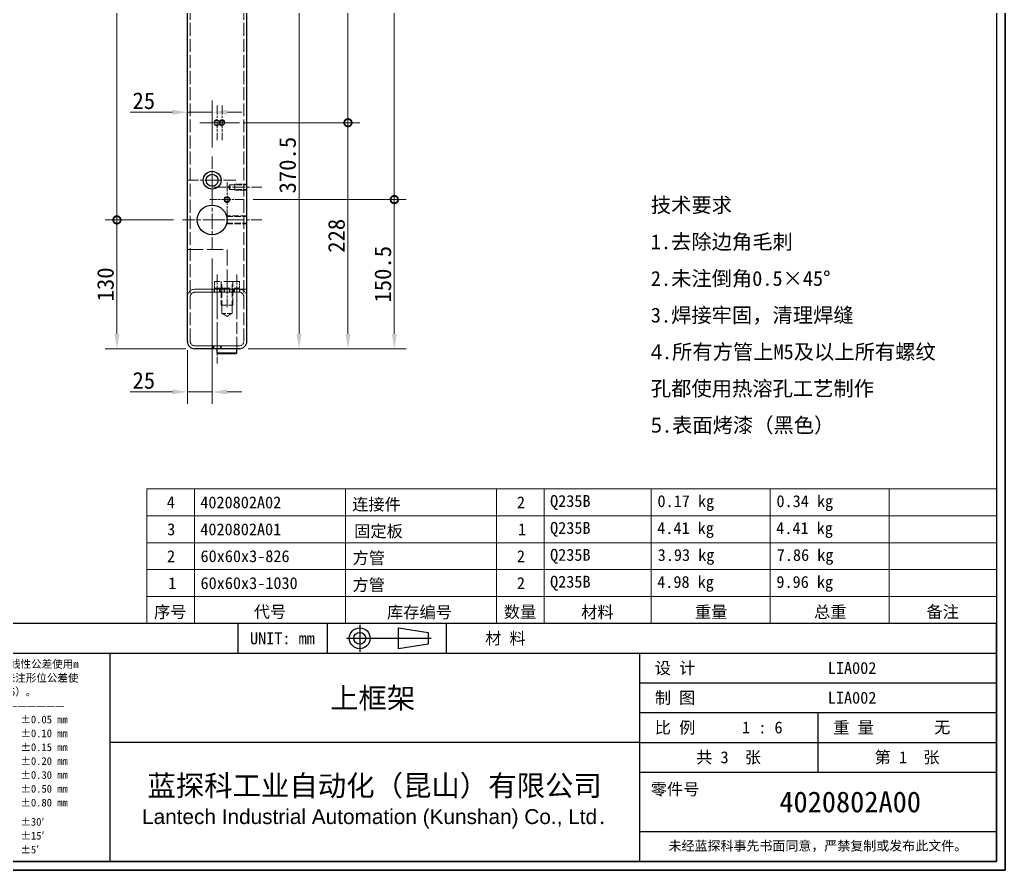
# Model space of a CAD drawing. Header units: millimetres. Extents: x 36 to 2487, y 33 to 1749.
# Drawn here: x 1493 to 2487, y 33 to 891 of the extents above; entities that cross this region are included whole.
import ezdxf
from ezdxf.enums import TextEntityAlignment as Align

# ---------------------------------------------------------------- set-up
doc = ezdxf.new("R2010")
doc.units = ezdxf.units.MM
doc.header["$LTSCALE"] = 6
doc.linetypes.add('CHAIN', pattern=[0.3543, 0.2362, -0.0295, 0.0591, -0.0295])
doc.linetypes.add('DASHED', pattern=[0.2067, 0.1654, -0.0413])
for name, color, linetype, lineweight in [('1', 7, 'Continuous', 18), ('可见 (ISO)', 7, 'Continuous', 25), ('可见窄的 (ISO)', 7, 'Continuous', 18), ('图框 (ISO)', 7, 'Continuous', 35), ('标题 (ISO)', 7, 'Continuous', 25)]:
    doc.layers.add(name, color=color, linetype=linetype, lineweight=lineweight)
for name, color, linetype, lineweight, true_color in [('中心标记 (ISO)', 1, 'CHAIN', 18, 0xff0000), ('中心线 (ISO)', 1, 'CHAIN', 18, 0xff0000), ('尺寸 (ISO)', 7, 'Continuous', 18, 0x008000), ('符号 (ISO)', 7, 'Continuous', 18, 0x008000), ('隐藏 (ISO)', 5, 'DASHED', 18, 0x0000ff)]:
    doc.layers.add(name, color=color, linetype=linetype, lineweight=lineweight, true_color=true_color)
doc.styles.add('文本样式164', font='SimSun.ttf')
doc.styles.add('文本样式165', font='SimSun.ttf')
doc.styles.add('文本样式74', font='SimSun.ttf')
doc.styles.add('最新国标', font='simfang.ttf')
doc.styles.add('注释文本 (ISO)', font='simfang.ttf')
doc.dimstyles.new('默认 (GB)', dxfattribs={"dimscale": 6, "dimtxt": 2.8, "dimasz": 2.5, "dimexe": 2, "dimexo": 1.5, "dimgap": 0.5, "dimtad": 1, "dimtoh": 1, "dimdsep": 46, "dimtxsty": '最新国标', "dimcen": 0.09, "dimdle": 10, "dimclrd": 256, "dimclre": 256, "dimclrt": 256, "dimaunit": 1, "dimadec": 3, "dimazin": 2, "dimtfac": 0.535714, "dimtmove": 0, "dimatfit": 3, "dimfxl": 0, "dimtolj": 1, "dimtzin": 0, "dimlwd": -1, "dimlwe": -1, "dimarcsym": 0})

# ---------------------------------------------------------------- blocks, each defined once
blk = doc.blocks.new('图框 最新国标')
at = {"layer": '图框 (ISO)', "color": 7, "linetype": 'Continuous', "lineweight": 25}
for p, q in [((413, 290), (413, 7)), ((413, 290), (413, 7)), ((413, 7), (6, 7)), ((413, 7), (18, 7))]:
    blk.add_line(p, q, dxfattribs=at)
at = {"layer": '图框 (ISO)'}
for p, q in [((414.5, 291.5), (414.5, 5.5)), ((414.5, 5.5), (6, 5.5))]:
    blk.add_line(p, q, dxfattribs=at)
at = {"layer": '图框 (ISO)', "style": '文本样式74'}
blk.add_attdef('零件代号_001', (44.41, 287.25), '', height=2.5, rotation=180, dxfattribs=at)
blk = doc.blocks.new('标题栏 最新国标')
at = {"layer": '标题 (ISO)'}
for p, q in [((381.98, -183.84), (196.98, -183.84)), ((254.48, -183.84), (254.48, -188.84)), ((269.48, -183.84), (269.48, -188.84)), ((289.48, -183.84), (289.48, -188.84)), ((381.98, -223.84), (381.98, -183.84)), ((383.48, -183.84), (383.48, -225.34)), ((281.48, -188.09), (281.48, -184.59)), ((281.48, -184.59), (286.48, -185.34)), ((286.48, -185.34), (286.48, -187.34)), ((286.48, -187.34), (281.48, -188.09)), ((196.98, -188.84), (381.98, -188.84)), ((232.98, -188.84), (232.98, -223.84)), ((321.98, -188.84), (321.98, -223.84)), ((321.98, -193.84), (381.98, -193.84)), ((321.98, -198.84), (381.98, -198.84)), ((351.98, -198.84), (351.98, -208.84)), ((321.98, -203.84), (232.98, -203.84)), ((321.98, -203.84), (381.98, -203.84)), ((321.98, -208.84), (381.98, -208.84)), ((321.98, -218.84), (381.98, -218.84)), ((196.98, -223.84), (381.98, -223.84)), ((383.48, -225.34), (196.98, -225.34))]:
    blk.add_line(p, q, dxfattribs=at)
at = {"layer": '标题 (ISO)', "linetype": 'CHAIN', "ltscale": 5.000333}
blk.add_line((274.98, -184.09), (274.98, -188.59), dxfattribs=at)
at = {"layer": '标题 (ISO)', "linetype": 'CHAIN', "ltscale": 15.834605}
blk.add_line((272.73, -186.34), (286.98, -186.34), dxfattribs=at)
at = {"layer": '标题 (ISO)'}
for radius in [1.75, 1]:
    blk.add_circle((274.98, -186.34), radius, dxfattribs=at)
at = {"layer": '1', "style": '文本样式164'}
for s, p in [('UNIT: mm', (261.98, -186.34)), ('材 料', (299.48, -186.34)), ('设 计', (327.98, -191.34)), ('制 图', (327.98, -196.34)), ('比 例', (327.98, -201.34)), ('重 量', (357.98, -201.34)), ('共 3  张', (336.98, -206.34)), ('第 1  张', (366.98, -206.34))]:
    blk.add_text(s, height=2, dxfattribs=at).set_placement(p, align=Align.MIDDLE_CENTER)
at = {"layer": '标题 (ISO)', "char_height": 2, "style": '注释文本 (ISO)'}
for s, insert, attachment_point, line_spacing_factor in [('{\\fSimSun|b0|i0|c134|p2;\\H0.65x;      未注公差角度及线性公差使用m\\P（GB/T1804-2000），未注形位公差使\\P用K级（GB/T 1184-1996）。\\P—————————————————\\P             6以下    ±0.05 mm\\P     6 ～   30以下    ±0.10 mm\\P    30 ～  120以下    ±0.15 mm\\P   120 ～  400以下    ±0.20 mm\\P   400 ～ 1000以下    ±0.30 mm\\P  1000 ～ 2000以下    ±0.50 mm\\P          2000以上    ±0.80 mm\\P\\H0.38462x;\\P\\H2.6x;           300以下    ±30′\\P   300 ～ 1000以下    ±15′\\P          1000以上    ±5′}', (198.48, -206.34), 4, 1.075116), ('{\\fMicrosoft YaHei|b0|i0|c134|p34;\\H1.75x;蓝探科工业自动化（昆山）有限公司\\P\\fArial|b0|i0|c0|p34;\\H0.71429x;Lantech Industrial Automation (Kunshan) Co., Ltd\\fFangSong|b0|i0|c134|p49;.\\H1.15195x; }', (277.48, -213.84), 5, 0.978695)]:
    blk.add_mtext(s, dxfattribs=dict(at, insert=insert, attachment_point=attachment_point, line_spacing_factor=line_spacing_factor))
at = {"layer": '标题 (ISO)', "attachment_point": 5, "style": '注释文本 (ISO)'}
for s, insert, char_height in [('\\fFangSong|b0|i0;零件号', (327.98, -211.84), 2), ('\\fSimSun|b0|i0;{\\H1.6000;未经蓝探科事先书面同意，严禁复制或发布此文件。}', (351.98, -221.34), 1.6)]:
    blk.add_mtext(s, dxfattribs=dict(at, insert=insert, char_height=char_height))
at = {"layer": '标题 (ISO)', "style": '注释文本 (ISO)'}
blk.add_attdef('材料', text='', height=2, dxfattribs=at).set_placement((324.48, -186.34), align=Align.MIDDLE_CENTER)
at = {"layer": '标题 (ISO)'}
for tag, p, height, style in [('设计人_001', (353.65, -192.33), 2, '注释文本 (ISO)'), ('库存编号_001', (269.99, -198.14), 3.5, '文本样式165'), ('设计人_001', (353.65, -197.33), 2, '注释文本 (ISO)'), ('视图比例_001', (339.25, -202.33), 2, '注释文本 (ISO)'), ('质量\\P3;_001', (371.53, -202.3), 2, '注释文本 (ISO)'), ('零件代号_001', (345.51, -215.59), 3.5, '文本样式165')]:
    blk.add_attdef(tag, p, '', height=height, dxfattribs=dict(at, style=style))
blk = doc.blocks.new('明细栏')
at = {"layer": '符号 (ISO)'}
for p, q in [((413, 69.63), (270.2, 69.63)), ((270.2, 69.63), (270.2, 51.53)), ((278.2, 69.63), (278.2, 51.53)), ((303.6, 69.63), (303.6, 51.53)), ((329, 69.63), (329, 51.53)), ((337, 69.63), (337, 51.53)), ((355, 69.63), (355, 51.53)), ((375, 69.63), (375, 51.53)), ((395, 69.63), (395, 51.53)), ((413, 69.63), (413, 51.53)), ((413, 65.1), (270.2, 65.1)), ((413, 60.58), (270.2, 60.58)), ((413, 56.05), (270.2, 56.05)), ((413, 51.53), (270.2, 51.53)), ((270.2, 47), (270.2, 51.53)), ((278.2, 47), (278.2, 51.53)), ((303.6, 47), (303.6, 51.53)), ((329, 47), (329, 51.53)), ((337, 47), (337, 51.53)), ((355, 47), (355, 51.53)), ((375, 47), (375, 51.53)), ((395, 47), (395, 51.53)), ((413, 47), (413, 51.53)), ((413, 47), (270.2, 47))]:
    blk.add_line(p, q, dxfattribs=at)
at = {"layer": '符号 (ISO)', "char_height": 2, "attachment_point": 7, "style": '注释文本 (ISO)'}
for s, insert in [('4', (273.55, 66.35)), ('4020802A02', (279.2, 66.32)), ('连接件', (304.73, 65.8)), ('2', (332.41, 66.35)), ('Q235B', (337.99, 66.08)), ('0.17 kg', (356.04, 65.9)), ('0.34 kg', (376.04, 65.9)), ('3', (273.63, 61.8)), ('4020802A01', (279.2, 61.79)), ('固定板', (305.06, 61.28)), ('1', (332.61, 61.82)), ('Q235B', (337.99, 61.56)), ('4.41 kg', (356, 61.37)), ('4.41 kg', (376, 61.37)), ('2', (273.61, 57.3)), ('60x60x3-826', (279.24, 57.28)), ('方管', (304.79, 56.78)), ('2', (332.41, 57.3)), ('Q235B', (337.99, 57.03)), ('3.93 kg', (356.08, 56.85)), ('7.86 kg', (376.09, 56.85)), ('1', (273.81, 52.77)), ('60x60x3-1030', (279.24, 52.75)), ('方管', (304.79, 52.26)), ('2', (332.41, 52.78)), ('Q235B', (337.99, 52.51)), ('4.98 kg', (356, 52.32)), ('9.96 kg', (376.03, 52.32)), ('序号', (271.42, 47.71)), ('代号', (288.19, 47.73)), ('库存编号', (310.58, 47.66)), ('数量', (330.21, 47.72)), ('材料', (343.21, 47.68)), ('重量', (362.33, 47.78)), ('总重', (382.36, 47.75)), ('备注', (401.25, 47.74))]:
    blk.add_mtext(s, dxfattribs=dict(at, insert=insert))
blk = doc.blocks.new('_DotSmall')
at = {"color": 0, "linetype": 'ByBlock', "const_width": 0.5}
blk.add_lwpolyline([(-0.0625, 0, 1), (0.0625, 0, 1)], format="xyb", close=True, dxfattribs=at)
blk = doc.blocks.new('*D21')
at = {"layer": 'Defpoints', "color": 0, "transparency": 16777216}
for p in [(1591.13, 689.05), (1657.13, 689.05), (1669.63, 559.05)]:
    blk.add_point(p, dxfattribs=at)
at = {"layer": '尺寸 (ISO)', "color": 116, "true_color": 0x00803f, "transparency": 16777216}
for p, q in [((1648.13, 689.05), (1579.13, 689.05)), ((1591.13, 574.05), (1591.13, 689.05)), ((1660.63, 559.05), (1579.13, 559.05))]:
    blk.add_line(p, q, dxfattribs=at)
blk.add_solid([(1588.63, 574.05), (1593.63, 574.05), (1591.13, 559.05)], dxfattribs=at)
at = {"layer": '尺寸 (ISO)', "color": 116, "true_color": 0x00803f, "transparency": 16777216, "xscale": 15, "yscale": 15, "zscale": 15, "rotation": 90}
blk.add_blockref('_DotSmall', (1591.13, 689.05), dxfattribs=at)
at = {"layer": '尺寸 (ISO)', "transparency": 16777216, "insert": (1579.63, 623.99), "char_height": 16.8, "attachment_point": 5, "rotation": 90, "style": '最新国标'}
blk.add_mtext('\\A1;130', dxfattribs=at)
blk = doc.blocks.new('*D22')
at = {"layer": 'Defpoints', "color": 0, "transparency": 16777216}
for p in [(1591.13, 1255.05), (1657.13, 1255.05), (1657.13, 689.05)]:
    blk.add_point(p, dxfattribs=at)
at = {"layer": '尺寸 (ISO)', "color": 116, "true_color": 0x00803f, "transparency": 16777216}
for p, q in [((1648.13, 1255.05), (1579.13, 1255.05)), ((1591.13, 689.05), (1591.13, 1240.05)), ((1648.13, 689.05), (1579.13, 689.05))]:
    blk.add_line(p, q, dxfattribs=at)
blk.add_solid([(1588.63, 1240.05), (1593.63, 1240.05), (1591.13, 1255.05)], dxfattribs=at)
at = {"layer": '尺寸 (ISO)', "color": 116, "true_color": 0x00803f, "transparency": 16777216, "xscale": 15, "yscale": 15, "zscale": 15, "rotation": 270}
blk.add_blockref('_DotSmall', (1591.13, 689.05), dxfattribs=at)
at = {"layer": '尺寸 (ISO)', "transparency": 16777216, "insert": (1579.63, 972.11), "char_height": 16.8, "attachment_point": 5, "rotation": 90, "style": '最新国标'}
blk.add_mtext('\\A1;566', dxfattribs=at)
blk = doc.blocks.new('*D23')
at = {"layer": 'Defpoints', "color": 0, "transparency": 16777216}
for p in [(1719.59, 709.55), (1870.86, 709.55), (1714.63, 559.05)]:
    blk.add_point(p, dxfattribs=at)
at = {"layer": '尺寸 (ISO)', "color": 116, "true_color": 0x00803f, "transparency": 16777216}
for p, q in [((1728.59, 709.55), (1882.86, 709.55)), ((1870.86, 574.05), (1870.86, 709.55)), ((1723.63, 559.05), (1882.86, 559.05))]:
    blk.add_line(p, q, dxfattribs=at)
blk.add_solid([(1868.36, 574.05), (1873.36, 574.05), (1870.86, 559.05)], dxfattribs=at)
at = {"layer": '尺寸 (ISO)', "color": 116, "true_color": 0x00803f, "transparency": 16777216, "xscale": 15, "yscale": 15, "zscale": 15, "rotation": 90}
blk.add_blockref('_DotSmall', (1870.86, 709.55), dxfattribs=at)
at = {"layer": '尺寸 (ISO)', "transparency": 16777216, "insert": (1859.32, 634.24), "char_height": 16.8, "attachment_point": 5, "rotation": 90, "style": '最新国标'}
blk.add_mtext('\\A1;150.5', dxfattribs=at)
blk = doc.blocks.new('*D24')
at = {"layer": 'Defpoints', "color": 0, "transparency": 16777216}
for p in [(1719.59, 1234.55), (1870.86, 1234.55), (1719.59, 709.55)]:
    blk.add_point(p, dxfattribs=at)
at = {"layer": '尺寸 (ISO)', "color": 116, "true_color": 0x00803f, "transparency": 16777216}
for p, q in [((1728.59, 1234.55), (1882.86, 1234.55)), ((1870.86, 709.55), (1870.86, 1219.55)), ((1728.59, 709.55), (1882.86, 709.55))]:
    blk.add_line(p, q, dxfattribs=at)
blk.add_solid([(1868.36, 1219.55), (1873.36, 1219.55), (1870.86, 1234.55)], dxfattribs=at)
at = {"layer": '尺寸 (ISO)', "color": 116, "true_color": 0x00803f, "transparency": 16777216, "xscale": 15, "yscale": 15, "zscale": 15, "rotation": 270}
blk.add_blockref('_DotSmall', (1870.86, 709.55), dxfattribs=at)
at = {"layer": '尺寸 (ISO)', "transparency": 16777216, "insert": (1859.37, 972.11), "char_height": 16.8, "attachment_point": 5, "rotation": 90, "style": '最新国标'}
blk.add_mtext('\\A1;525', dxfattribs=at)
blk = doc.blocks.new('*D25')
at = {"layer": 'Defpoints', "color": 0, "transparency": 16777216}
for p in [(1709.59, 787.05), (1824.13, 787.05), (1714.63, 559.05)]:
    blk.add_point(p, dxfattribs=at)
at = {"layer": '尺寸 (ISO)', "color": 116, "true_color": 0x00803f, "transparency": 16777216}
for p, q in [((1718.59, 787.05), (1836.13, 787.05)), ((1824.13, 574.05), (1824.13, 787.05)), ((1723.63, 559.05), (1836.13, 559.05))]:
    blk.add_line(p, q, dxfattribs=at)
blk.add_solid([(1821.63, 574.05), (1826.63, 574.05), (1824.13, 559.05)], dxfattribs=at)
at = {"layer": '尺寸 (ISO)', "color": 116, "true_color": 0x00803f, "transparency": 16777216, "xscale": 15, "yscale": 15, "zscale": 15, "rotation": 90}
blk.add_blockref('_DotSmall', (1824.13, 787.05), dxfattribs=at)
at = {"layer": '尺寸 (ISO)', "transparency": 16777216, "insert": (1812.63, 672.99), "char_height": 16.8, "attachment_point": 5, "rotation": 90, "style": '最新国标'}
blk.add_mtext('\\A1;228', dxfattribs=at)
blk = doc.blocks.new('*D26')
at = {"layer": 'Defpoints', "color": 0, "transparency": 16777216}
for p in [(1714.59, 1157.05), (1824.13, 1157.05), (1709.59, 787.05)]:
    blk.add_point(p, dxfattribs=at)
at = {"layer": '尺寸 (ISO)', "color": 116, "true_color": 0x00803f, "transparency": 16777216}
for p, q in [((1723.59, 1157.05), (1836.13, 1157.05)), ((1824.13, 787.05), (1824.13, 1142.05)), ((1718.59, 787.05), (1836.13, 787.05))]:
    blk.add_line(p, q, dxfattribs=at)
blk.add_solid([(1821.63, 1142.05), (1826.63, 1142.05), (1824.13, 1157.05)], dxfattribs=at)
at = {"layer": '尺寸 (ISO)', "color": 116, "true_color": 0x00803f, "transparency": 16777216, "xscale": 15, "yscale": 15, "zscale": 15, "rotation": 270}
blk.add_blockref('_DotSmall', (1824.13, 787.05), dxfattribs=at)
at = {"layer": '尺寸 (ISO)', "transparency": 16777216, "insert": (1812.63, 972.11), "char_height": 16.8, "attachment_point": 5, "rotation": 90, "style": '最新国标'}
blk.add_mtext('\\A1;370', dxfattribs=at)
blk = doc.blocks.new('*D27')
at = {"layer": 'Defpoints', "color": 0, "transparency": 16777216}
for p in [(1704.59, 929.55), (1774.84, 929.55), (1714.63, 559.05)]:
    blk.add_point(p, dxfattribs=at)
at = {"layer": '尺寸 (ISO)', "color": 116, "true_color": 0x00803f, "transparency": 16777216}
for p, q in [((1713.59, 929.55), (1786.84, 929.55)), ((1774.84, 574.05), (1774.84, 929.55)), ((1723.63, 559.05), (1786.84, 559.05))]:
    blk.add_line(p, q, dxfattribs=at)
blk.add_solid([(1772.34, 574.05), (1777.34, 574.05), (1774.84, 559.05)], dxfattribs=at)
at = {"layer": '尺寸 (ISO)', "color": 116, "true_color": 0x00803f, "transparency": 16777216, "xscale": 15, "yscale": 15, "zscale": 15, "rotation": 90}
blk.add_blockref('_DotSmall', (1774.84, 929.55), dxfattribs=at)
at = {"layer": '尺寸 (ISO)', "transparency": 16777216, "insert": (1763.29, 744.3), "char_height": 16.8, "attachment_point": 5, "rotation": 90, "style": '最新国标'}
blk.add_mtext('\\A1;370.5', dxfattribs=at)
blk = doc.blocks.new('*D34')
at = {"layer": 'Defpoints', "color": 0, "transparency": 16777216}
for p in [(1687.13, 659.05), (1662.13, 566.55), (1687.13, 515.55)]:
    blk.add_point(p, dxfattribs=at)
at = {"layer": '尺寸 (ISO)', "color": 116, "true_color": 0x00803f, "transparency": 16777216}
for p, q in [((1687.13, 650.05), (1687.13, 503.55)), ((1662.13, 557.55), (1662.13, 503.55)), ((1647.13, 515.55), (1604.34, 515.55)), ((1687.13, 515.55), (1662.13, 515.55)), ((1702.13, 515.55), (1717.13, 515.55))]:
    blk.add_line(p, q, dxfattribs=at)
for points in [[(1647.13, 518.05), (1647.13, 513.05), (1662.13, 515.55)], [(1702.13, 518.05), (1702.13, 513.05), (1687.13, 515.55)]]:
    blk.add_solid(points, dxfattribs=at)
at = {"layer": '尺寸 (ISO)', "transparency": 16777216, "insert": (1618.23, 527.05), "char_height": 16.8, "attachment_point": 5, "style": '最新国标'}
blk.add_mtext('\\A1;25', dxfattribs=at)
blk = doc.blocks.new('*D35')
at = {"layer": 'Defpoints', "color": 0, "transparency": 16777216}
for p in [(1662.13, 798.46), (1687.13, 797.65), (1687.13, 753.05)]:
    blk.add_point(p, dxfattribs=at)
at = {"layer": '尺寸 (ISO)', "color": 116, "true_color": 0x00803f, "transparency": 16777216}
for p, q in [((1687.13, 762.05), (1687.13, 809.65)), ((1647.13, 797.65), (1604.34, 797.65)), ((1687.13, 797.65), (1662.13, 797.65)), ((1702.13, 797.65), (1717.13, 797.65))]:
    blk.add_line(p, q, dxfattribs=at)
for points in [[(1647.13, 800.15), (1647.13, 795.15), (1662.13, 797.65)], [(1702.13, 800.15), (1702.13, 795.15), (1687.13, 797.65)]]:
    blk.add_solid(points, dxfattribs=at)
at = {"layer": '尺寸 (ISO)', "transparency": 16777216, "insert": (1618.23, 809.15), "char_height": 16.8, "attachment_point": 5, "style": '最新国标'}
blk.add_mtext('\\A1;25', dxfattribs=at)

msp = doc.modelspace()

# ---------------------------------------------------------------- linework, layer by layer
at = {"layer": '中心标记 (ISO)', "ltscale": 6.466571}
for p, q in [((1692.127, 804.511), (1692.127, 769.594)), ((1697.127, 804.511), (1697.127, 769.594)), ((1709.586, 787.052), (1674.669, 787.052)), ((1714.586, 787.052), (1679.669, 787.052)), ((1702.127, 727.011), (1702.127, 692.094)), ((1719.586, 709.552), (1684.669, 709.552))]:
    msp.add_line(p, q, dxfattribs=at)
at = {"layer": '中心标记 (ISO)', "ltscale": 8.88956}
for p, q in [((1687.127, 753.052), (1687.127, 705.052)), ((1711.127, 729.052), (1663.127, 729.052))]:
    msp.add_line(p, q, dxfattribs=at)
at = {"layer": '中心标记 (ISO)', "ltscale": 11.111974}
for p, q in [((1687.127, 719.052), (1687.127, 659.052)), ((1717.127, 689.052), (1657.127, 689.052))]:
    msp.add_line(p, q, dxfattribs=at)
at = {"layer": '中心线 (ISO)', "ltscale": 8.99646}
msp.add_line((1688.55, 722.052), (1737.127, 722.052), dxfattribs=at)
at = {"layer": '中心线 (ISO)', "ltscale": 9.329009}
msp.add_line((1686.754, 689.052), (1737.127, 689.052), dxfattribs=at)
at = {"layer": '中心线 (ISO)', "ltscale": 6.111541}
for p, q in [((1692.127, 601.052), (1692.127, 634.052)), ((1702.127, 601.052), (1702.127, 634.052)), ((1712.127, 601.052), (1712.127, 634.052)), ((1692.127, 577.052), (1692.127, 544.052))]:
    msp.add_line(p, q, dxfattribs=at)
at = {"layer": '可见 (ISO)'}
for p, q in [((1662.127, 566.552), (1662.127, 1377.552)), ((1722.127, 566.552), (1722.127, 1377.552)), ((1714.627, 559.052), (1669.627, 559.052)), ((1714.627, 559.052), (1669.627, 559.052)), ((1692.127, 555.052), (1692.127, 559.052)), ((1712.127, 555.052), (1712.127, 559.052)), ((1692.127, 555.052), (1712.127, 555.052)), ((1693.127, 554.052), (1692.127, 555.052)), ((1711.127, 554.052), (1693.127, 554.052)), ((1711.127, 554.052), (1712.127, 555.052))]:
    msp.add_line(p, q, dxfattribs=at)
for centre, radius in [((1697.127, 787.052), 2.458), ((1687.127, 729.052), 9), ((1687.127, 729.052), 6), ((1702.127, 709.552), 2.458), ((1687.127, 689.052), 15)]:
    msp.add_circle(centre, radius, dxfattribs=at)
for centre, start, end in [((1669.627, 566.552), 180, 270), ((1669.627, 566.552), 180, 270), ((1714.627, 566.552), 270, 0), ((1714.627, 566.552), 270, 0)]:
    msp.add_arc(centre, 7.5, start, end, dxfattribs=at)
at = {"layer": '可见窄的 (ISO)'}
for centre in [(1697.127, 787.052), (1702.127, 709.552)]:
    msp.add_arc(centre, 3, 350, 260, dxfattribs=at)
at = {"layer": '隐藏 (ISO)', "ltscale": 13.078536}
for p, q in [((1665.127, 566.552), (1665.127, 1377.552)), ((1719.127, 566.552), (1719.127, 1377.552))]:
    msp.add_line(p, q, dxfattribs=at)
at = {"layer": '隐藏 (ISO)', "ltscale": 0.910398}
for q in [(1705.027, 724.511), (1705.027, 719.594)]:
    msp.add_line((1703.55, 722.052), q, dxfattribs=at)
at = {"layer": '隐藏 (ISO)', "ltscale": 2.451754}
msp.add_line((1705.027, 719.594), (1705.027, 724.511), dxfattribs=at)
at = {"layer": '隐藏 (ISO)', "ltscale": 5.428285}
for p, q in [((1705.027, 724.511), (1722.127, 724.511)), ((1705.027, 719.594), (1722.127, 719.594))]:
    msp.add_line(p, q, dxfattribs=at)
at = {"layer": '隐藏 (ISO)', "ltscale": 3.809293}
for p, q in [((1722.127, 725.052), (1710.127, 725.052)), ((1710.127, 719.052), (1722.127, 719.052))]:
    msp.add_line(p, q, dxfattribs=at)
at = {"layer": '隐藏 (ISO)', "ltscale": 2.991791}
msp.add_line((1710.127, 725.052), (1710.127, 719.052), dxfattribs=at)
at = {"layer": '隐藏 (ISO)', "ltscale": 6.521317}
for p, q in [((1722.127, 693.052), (1701.584, 693.052)), ((1701.584, 685.052), (1722.127, 685.052))]:
    msp.add_line(p, q, dxfattribs=at)
at = {"layer": '隐藏 (ISO)', "ltscale": 6.467241}
for p, q in [((1701.754, 692.376), (1722.127, 692.376)), ((1701.754, 685.729), (1722.127, 685.729))]:
    msp.add_line(p, q, dxfattribs=at)
at = {"layer": '隐藏 (ISO)', "ltscale": 16.126431}
for p, q in [((1662.127, 659.052), (1702.127, 659.052)), ((1702.127, 659.052), (1702.127, 619.052))]:
    msp.add_line(p, q, dxfattribs=at)
at = {"layer": '隐藏 (ISO)', "ltscale": 15.832087}
for p, q in [((1714.627, 627.052), (1689.627, 627.052)), ((1689.627, 620.052), (1714.627, 620.052))]:
    msp.add_line(p, q, dxfattribs=at)
at = {"layer": '隐藏 (ISO)', "ltscale": 2.222046}
for p, q in [((1689.627, 620.052), (1689.627, 627.052)), ((1714.627, 620.052), (1714.627, 627.052))]:
    msp.add_line(p, q, dxfattribs=at)
at = {"layer": '隐藏 (ISO)', "ltscale": 7.618686}
for p, q in [((1696.127, 627.052), (1696.127, 603.052)), ((1708.127, 603.052), (1708.127, 627.052))]:
    msp.add_line(p, q, dxfattribs=at)
at = {"layer": '隐藏 (ISO)', "ltscale": 13.022093}
for p, q in [((1697.074, 594.752), (1697.074, 627.052)), ((1707.18, 594.752), (1707.18, 627.052))]:
    msp.add_line(p, q, dxfattribs=at)
at = {"layer": '隐藏 (ISO)', "ltscale": 12.094824}
for p, q in [((1669.627, 619.052), (1714.627, 619.052)), ((1714.627, 619.052), (1669.627, 619.052)), ((1692.127, 559.052), (1692.127, 619.052)), ((1712.127, 559.052), (1712.127, 619.052)), ((1714.627, 616.052), (1669.627, 616.052)), ((1669.627, 616.052), (1714.627, 616.052)), ((1669.627, 562.052), (1714.627, 562.052)), ((1714.627, 562.052), (1669.627, 562.052))]:
    msp.add_line(p, q, dxfattribs=at)
at = {"layer": '隐藏 (ISO)', "ltscale": 0.952248}
for p, q in [((1689.127, 619.052), (1689.127, 616.052)), ((1689.669, 616.052), (1689.669, 619.052)), ((1692.127, 616.052), (1692.127, 619.052)), ((1694.586, 616.052), (1694.586, 619.052)), ((1695.127, 616.052), (1695.127, 619.052)), ((1699.127, 619.052), (1699.127, 616.052)), ((1699.669, 616.052), (1699.669, 619.052)), ((1704.586, 616.052), (1704.586, 619.052)), ((1705.127, 616.052), (1705.127, 619.052)), ((1709.127, 619.052), (1709.127, 616.052)), ((1709.669, 616.052), (1709.669, 619.052)), ((1712.127, 616.052), (1712.127, 619.052)), ((1714.586, 616.052), (1714.586, 619.052)), ((1715.127, 616.052), (1715.127, 619.052)), ((1688.127, 562.052), (1688.127, 559.052)), ((1688.804, 562.052), (1688.804, 559.052)), ((1692.127, 559.052), (1692.127, 562.052)), ((1695.451, 562.052), (1695.451, 559.052)), ((1696.127, 559.052), (1696.127, 562.052)), ((1712.127, 559.052), (1712.127, 562.052))]:
    msp.add_line(p, q, dxfattribs=at)
at = {"layer": '隐藏 (ISO)', "ltscale": 0.448841}
for p, q in [((1690.627, 619.052), (1689.627, 620.052)), ((1713.627, 619.052), (1714.627, 620.052))]:
    msp.add_line(p, q, dxfattribs=at)
at = {"layer": '隐藏 (ISO)', "ltscale": 2.380771}
msp.add_line((1714.627, 619.052), (1722.127, 619.052), dxfattribs=at)
at = {"layer": '隐藏 (ISO)', "ltscale": 5.983681}
msp.add_line((1696.127, 603.052), (1708.127, 603.052), dxfattribs=at)
at = {"layer": '隐藏 (ISO)', "ltscale": 5.039241}
msp.add_line((1707.18, 594.752), (1697.074, 594.752), dxfattribs=at)
at = {"layer": '隐藏 (ISO)', "ltscale": 1.871264}
for q in [(1697.074, 594.752), (1707.18, 594.752)]:
    msp.add_line((1702.127, 591.716), q, dxfattribs=at)
at = {"layer": '隐藏 (ISO)', "ltscale": 4.903608}
msp.add_circle((1692.127, 787.052), 2.458, dxfattribs=at)
at = {"layer": '隐藏 (ISO)', "ltscale": 4.487736}
msp.add_arc((1692.127, 787.052), 3, 100, 10, dxfattribs=at)
at = {"layer": '隐藏 (ISO)', "ltscale": 1.495845}
msp.add_arc((1702.127, 709.552), 3, 260, 350, dxfattribs=at)
at = {"layer": '隐藏 (ISO)', "ltscale": 4.547598}
for centre, start, end in [((1669.627, 611.552), 90, 180), ((1669.627, 611.552), 90, 180), ((1714.627, 611.552), 0, 90), ((1714.627, 611.552), 0, 90)]:
    msp.add_arc(centre, 7.5, start, end, dxfattribs=at)
at = {"layer": '隐藏 (ISO)', "ltscale": 2.728519}
for centre, start, end in [((1669.627, 611.552), 90, 180), ((1669.627, 611.552), 90, 180), ((1714.627, 611.552), 0, 90), ((1714.627, 611.552), 0, 90), ((1669.627, 566.552), 180, 270), ((1669.627, 566.552), 180, 270), ((1714.627, 566.552), 270, 0), ((1714.627, 566.552), 270, 0)]:
    msp.add_arc(centre, 4.5, start, end, dxfattribs=at)

# ---------------------------------------------------------------- block references
at = {"xscale": 6, "yscale": 6, "zscale": 6}
msp.add_blockref('图框 最新国标', (0, 0), dxfattribs=at)
ref = msp.add_blockref('标题栏 最新国标', (186.105, 1385.066), dxfattribs=dict(xscale=6, yscale=6, zscale=6))
ref.add_attrib('零件代号_001', '4020802A00', (2259.151, 91.5), dxfattribs={"layer": '标题 (ISO)', "height": 21, "style": '文本样式165'})
ref.add_attrib('库存编号_001', '上框架', (1806.067, 196.207), dxfattribs={"layer": '标题 (ISO)', "height": 21, "style": '文本样式165'})
ref.add_attrib('质量\\P3;_001', '无', (2415.257, 171.24), dxfattribs={"layer": '标题 (ISO)', "height": 12, "style": '注释文本 (ISO)'})
ref.add_attrib('视图比例_001', '1 : 6', (2221.577, 171.103), dxfattribs={"layer": '标题 (ISO)', "height": 12, "style": '注释文本 (ISO)'})
ref.add_attrib('设计人_001', 'LIA002', (2308.011, 231.069), dxfattribs={"layer": '标题 (ISO)', "height": 12, "style": '注释文本 (ISO)'})
ref.add_attrib('设计人_001', 'LIA002', (2308.011, 201.069), dxfattribs={"layer": '标题 (ISO)', "height": 12, "style": '注释文本 (ISO)'})
at = {"layer": '符号 (ISO)', "xscale": 6, "yscale": 6, "zscale": 6}
msp.add_blockref('明细栏', (0, 0), dxfattribs=at)

# ---------------------------------------------------------------- texts
at = {"layer": '符号 (ISO)', "insert": (2129.556, 592.03), "char_height": 15, "width": 314.70705, "attachment_point": 4, "line_spacing_factor": 1.479642, "style": '注释文本 (ISO)'}
msp.add_mtext('\\fFangSong|b0|i0;{\\H15.0000;技术要求\\P}\\fFangSong|b0|i0;{\\H15.0000;1.去除边角毛刺\\P}\\fFangSong|b0|i0;{\\H15.0000;2.未注倒角0.5×45°\\P}\\fFangSong|b0|i0;{\\H15.0000;3.焊接牢固，清理焊缝\\P}\\fSegoe UI|b0|i0;{\\H15.0000;4}\\fFangSong|b0|i0;{\\H15.0000;.所有方管上M5及以上所有螺纹\\P}\\fFangSong|b0|i0;{\\H15.0000;孔都使用热溶孔工艺制作\\P}\\fSegoe UI|b0|i0;{\\H15.0000;5}\\fFangSong|b0|i0;{\\H15.0000;.表面烤漆（黑色）}', dxfattribs=at)

# ---------------------------------------------------------------- dimensions: what is measured, and where the dimension line sits
at = {"layer": '尺寸 (ISO)', "color": 116, "true_color": 0x00803f}
for base, p1, p2, override, picture, middle in [((1591.127, 1255.052), (1657.127, 689.052), (1657.127, 1255.052), {"dimgap": 0.5, "dimtoh": 0, "dimdec": 2, "dimblk1": 'DotSmall', "dimsah": 1, "dimdle": 0, "dimtol": 0, "dimlim": 0, "dimtp": 0, "dimtm": 0, "dimtdec": 2, "dimtofl": 0, "dimatfit": 1}, '*D22', (1591.127, 972.112)), ((1870.862, 1234.552), (1719.586, 709.552), (1719.586, 1234.552), {"dimgap": 0.5, "dimtoh": 0, "dimdec": 2, "dimblk1": 'DotSmall', "dimsah": 1, "dimdle": 0, "dimtol": 0, "dimlim": 0, "dimtp": 0, "dimtm": 0, "dimtdec": 2, "dimtofl": 0, "dimatfit": 1}, '*D24', (1870.862, 972.112)), ((1824.127, 1157.052), (1709.586, 787.052), (1714.586, 1157.052), {"dimgap": 0.5, "dimtoh": 0, "dimdec": 2, "dimblk1": 'DotSmall', "dimsah": 1, "dimdle": 0, "dimtol": 0, "dimlim": 0, "dimtp": 0, "dimtm": 0, "dimtdec": 2, "dimtofl": 0, "dimatfit": 1}, '*D26', (1824.127, 972.112)), ((1774.837, 929.552), (1714.627, 559.052), (1704.586, 929.552), {"dimgap": 0.5, "dimtoh": 0, "dimdec": 2, "dimblk2": 'DotSmall', "dimsah": 1, "dimdle": 0, "dimtol": 0, "dimlim": 0, "dimtp": 0, "dimtm": 0, "dimtdec": 2, "dimtofl": 0, "dimatfit": 1}, '*D27', (1774.837, 744.302)), ((1824.127, 787.052), (1714.627, 559.052), (1709.586, 787.052), {"dimgap": 0.5, "dimtoh": 0, "dimdec": 2, "dimblk2": 'DotSmall', "dimsah": 1, "dimdle": 0, "dimtol": 0, "dimlim": 0, "dimtp": 0, "dimtm": 0, "dimtdec": 2, "dimtofl": 0, "dimatfit": 1}, '*D25', (1824.127, 672.992)), ((1870.862, 709.552), (1714.627, 559.052), (1719.586, 709.552), {"dimgap": 0.5, "dimtoh": 0, "dimdec": 2, "dimblk2": 'DotSmall', "dimsah": 1, "dimdle": 0, "dimtol": 0, "dimlim": 0, "dimtp": 0, "dimtm": 0, "dimtdec": 2, "dimtofl": 0, "dimatfit": 1}, '*D23', (1870.862, 634.242)), ((1591.127, 689.052), (1669.627, 559.052), (1657.127, 689.052), {"dimgap": 0.5, "dimtoh": 0, "dimdec": 2, "dimblk2": 'DotSmall', "dimsah": 1, "dimdle": 0, "dimtol": 0, "dimlim": 0, "dimtp": 0, "dimtm": 0, "dimtdec": 2, "dimtofl": 0, "dimatfit": 1}, '*D21', (1591.127, 623.992))]:
    dim = msp.add_linear_dim(base=base, p1=p1, p2=p2, angle=90, dimstyle='默认 (GB)', override=override, dxfattribs=at)
    dim.commit()
    dim.dimension.update_dxf_attribs({"geometry": picture, "text_midpoint": middle, "dimtype": 160})
for base, p1, p2, override, picture, middle in [((1687.127, 797.653), (1662.127, 798.465), (1687.127, 753.052), {"dimgap": 0.5, "dimtoh": 0, "dimdec": 2, "dimse1": 1, "dimtol": 0, "dimlim": 0, "dimtp": 0, "dimtm": 0, "dimtdec": 2, "dimtofl": 1, "dimatfit": 1}, '*D35', (1618.231, 797.653)), ((1687.127, 515.553), (1662.127, 566.552), (1687.127, 659.052), {"dimgap": 0.5, "dimtoh": 0, "dimdec": 2, "dimtol": 0, "dimlim": 0, "dimtp": 0, "dimtm": 0, "dimtdec": 2, "dimtofl": 1, "dimatfit": 1}, '*D34', (1618.231, 515.553))]:
    dim = msp.add_linear_dim(base=base, p1=p1, p2=p2, dimstyle='默认 (GB)', override=override, dxfattribs=at)
    dim.commit()
    dim.dimension.update_dxf_attribs({"geometry": picture, "text_midpoint": middle, "dimtype": 160})

doc.saveas('drawing.dxf')
